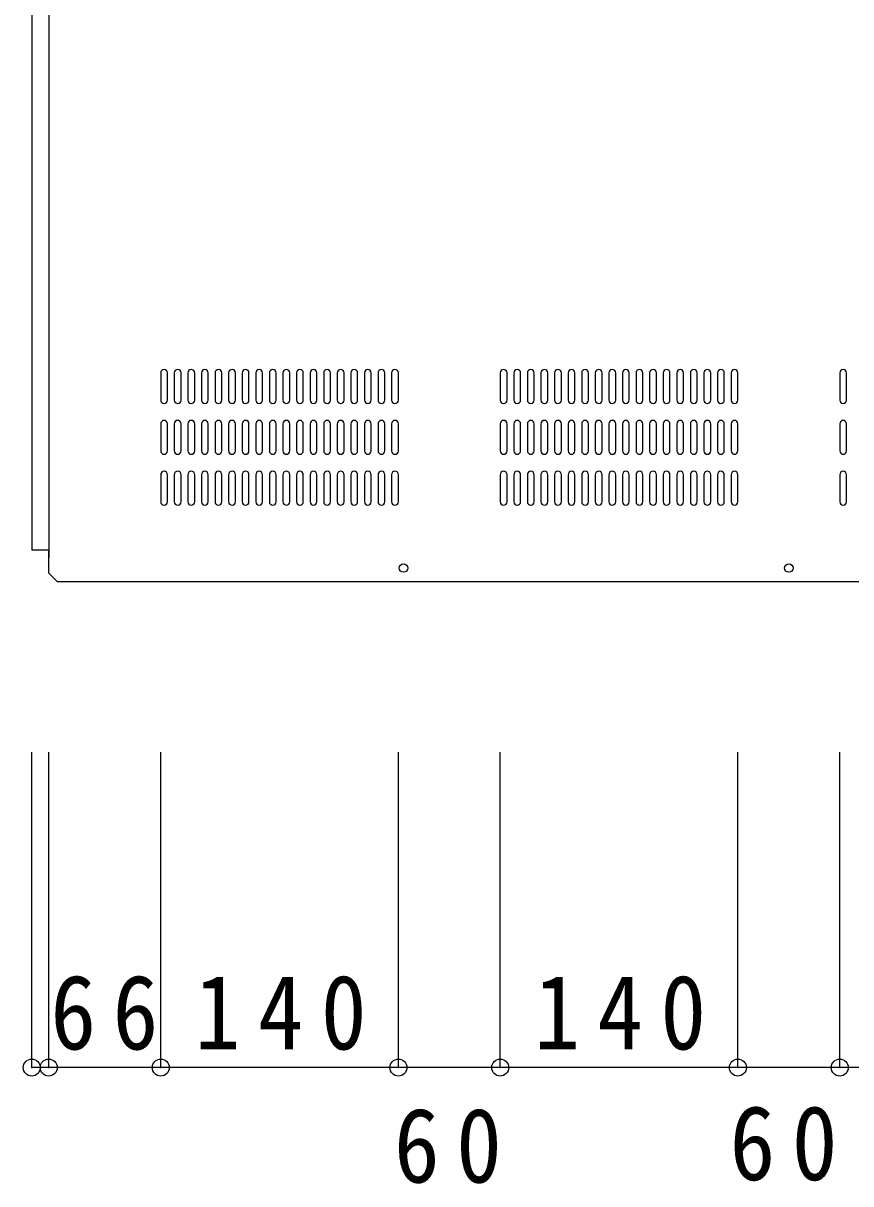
# Model space of a CAD drawing. Units: millimetres at full size, sheet at 1:20. Extents: x -4150 to 1803, y -5254 to 5444.
# Drawn here: x 23 to 510, y 2426 to 3110 of the extents above; entities that cross this region are included whole.
import ezdxf

# ---------------------------------------------------------------- set-up
doc = ezdxf.new("R2010")
doc.units = ezdxf.units.MM
doc.header["$LTSCALE"] = 20
doc.header["$PDMODE"] = 32
doc.header["$PDSIZE"] = 10
doc.layers.add('0-0', color=7, linetype='Continuous')
doc.styles.add('ＭＳ ゴシック', font='')
doc.styles.get('ＭＳ ゴシック').set_extended_font_data('MS Gothic')

msp = doc.modelspace()

# ---------------------------------------------------------------- linework, layer by layer
at = {"layer": '0-0'}
for p, q in [((37.71, 4585.09), (37.71, 2795.09)), ((103.71, 2904.09), (103.71, 2888.09)), ((107.71, 2888.09), (107.71, 2904.09)), ((111.71, 2904.09), (111.71, 2888.09)), ((115.71, 2888.09), (115.71, 2904.09)), ((119.71, 2904.09), (119.71, 2888.09)), ((123.71, 2888.09), (123.71, 2904.09)), ((127.71, 2904.09), (127.71, 2888.09)), ((131.71, 2888.09), (131.71, 2904.09)), ((135.71, 2904.09), (135.71, 2888.09)), ((139.71, 2888.09), (139.71, 2904.09)), ((143.71, 2904.09), (143.71, 2888.09)), ((147.71, 2888.09), (147.71, 2904.09)), ((151.71, 2904.09), (151.71, 2888.09)), ((155.71, 2888.09), (155.71, 2904.09)), ((159.71, 2904.09), (159.71, 2888.09)), ((163.71, 2888.09), (163.71, 2904.09)), ((167.71, 2904.09), (167.71, 2888.09)), ((171.71, 2888.09), (171.71, 2904.09)), ((175.71, 2904.09), (175.71, 2888.09)), ((179.71, 2888.09), (179.71, 2904.09)), ((183.71, 2904.09), (183.71, 2888.09)), ((187.71, 2888.09), (187.71, 2904.09)), ((191.71, 2904.09), (191.71, 2888.09)), ((195.71, 2888.09), (195.71, 2904.09)), ((199.71, 2904.09), (199.71, 2888.09)), ((203.71, 2888.09), (203.71, 2904.09)), ((207.71, 2904.09), (207.71, 2888.09)), ((211.71, 2888.09), (211.71, 2904.09)), ((215.71, 2904.09), (215.71, 2888.09)), ((219.71, 2888.09), (219.71, 2904.09)), ((223.71, 2904.09), (223.71, 2888.09)), ((227.71, 2888.09), (227.71, 2904.09)), ((231.71, 2904.09), (231.71, 2888.09)), ((235.71, 2888.09), (235.71, 2904.09)), ((239.71, 2904.09), (239.71, 2888.09)), ((243.71, 2888.09), (243.71, 2904.09)), ((303.71, 2904.09), (303.71, 2888.09)), ((307.71, 2888.09), (307.71, 2904.09)), ((311.71, 2904.09), (311.71, 2888.09)), ((315.71, 2888.09), (315.71, 2904.09)), ((319.71, 2904.09), (319.71, 2888.09)), ((323.71, 2888.09), (323.71, 2904.09)), ((327.71, 2904.09), (327.71, 2888.09)), ((331.71, 2888.09), (331.71, 2904.09)), ((335.71, 2904.09), (335.71, 2888.09)), ((339.71, 2888.09), (339.71, 2904.09)), ((343.71, 2904.09), (343.71, 2888.09)), ((347.71, 2888.09), (347.71, 2904.09)), ((351.71, 2904.09), (351.71, 2888.09)), ((355.71, 2888.09), (355.71, 2904.09)), ((359.71, 2904.09), (359.71, 2888.09)), ((363.71, 2888.09), (363.71, 2904.09)), ((367.71, 2904.09), (367.71, 2888.09)), ((371.71, 2888.09), (371.71, 2904.09)), ((375.71, 2904.09), (375.71, 2888.09)), ((379.71, 2888.09), (379.71, 2904.09)), ((383.71, 2904.09), (383.71, 2888.09)), ((387.71, 2888.09), (387.71, 2904.09)), ((391.71, 2904.09), (391.71, 2888.09)), ((395.71, 2888.09), (395.71, 2904.09)), ((399.71, 2904.09), (399.71, 2888.09)), ((403.71, 2888.09), (403.71, 2904.09)), ((407.71, 2904.09), (407.71, 2888.09)), ((411.71, 2888.09), (411.71, 2904.09)), ((415.71, 2904.09), (415.71, 2888.09)), ((419.71, 2888.09), (419.71, 2904.09)), ((423.71, 2904.09), (423.71, 2888.09)), ((427.71, 2888.09), (427.71, 2904.09)), ((431.71, 2904.09), (431.71, 2888.09)), ((435.71, 2888.09), (435.71, 2904.09)), ((439.71, 2904.09), (439.71, 2888.09)), ((443.71, 2888.09), (443.71, 2904.09)), ((503.71, 2904.09), (503.71, 2888.09)), ((507.71, 2888.09), (507.71, 2904.09)), ((103.71, 2874.09), (103.71, 2858.09)), ((107.71, 2858.09), (107.71, 2874.09)), ((111.71, 2874.09), (111.71, 2858.09)), ((115.71, 2858.09), (115.71, 2874.09)), ((119.71, 2874.09), (119.71, 2858.09)), ((123.71, 2858.09), (123.71, 2874.09)), ((127.71, 2874.09), (127.71, 2858.09)), ((131.71, 2858.09), (131.71, 2874.09)), ((135.71, 2874.09), (135.71, 2858.09)), ((139.71, 2858.09), (139.71, 2874.09)), ((143.71, 2874.09), (143.71, 2858.09)), ((147.71, 2858.09), (147.71, 2874.09)), ((151.71, 2874.09), (151.71, 2858.09)), ((155.71, 2858.09), (155.71, 2874.09)), ((159.71, 2874.09), (159.71, 2858.09)), ((163.71, 2858.09), (163.71, 2874.09)), ((167.71, 2874.09), (167.71, 2858.09)), ((171.71, 2858.09), (171.71, 2874.09)), ((175.71, 2874.09), (175.71, 2858.09)), ((179.71, 2858.09), (179.71, 2874.09)), ((183.71, 2874.09), (183.71, 2858.09)), ((187.71, 2858.09), (187.71, 2874.09)), ((191.71, 2874.09), (191.71, 2858.09)), ((195.71, 2858.09), (195.71, 2874.09)), ((199.71, 2874.09), (199.71, 2858.09)), ((203.71, 2858.09), (203.71, 2874.09)), ((207.71, 2874.09), (207.71, 2858.09)), ((211.71, 2858.09), (211.71, 2874.09)), ((215.71, 2874.09), (215.71, 2858.09)), ((219.71, 2858.09), (219.71, 2874.09)), ((223.71, 2874.09), (223.71, 2858.09)), ((227.71, 2858.09), (227.71, 2874.09)), ((231.71, 2874.09), (231.71, 2858.09)), ((235.71, 2858.09), (235.71, 2874.09)), ((239.71, 2874.09), (239.71, 2858.09)), ((243.71, 2858.09), (243.71, 2874.09)), ((303.71, 2874.09), (303.71, 2858.09)), ((307.71, 2858.09), (307.71, 2874.09)), ((311.71, 2874.09), (311.71, 2858.09)), ((315.71, 2858.09), (315.71, 2874.09)), ((319.71, 2874.09), (319.71, 2858.09)), ((323.71, 2858.09), (323.71, 2874.09)), ((327.71, 2874.09), (327.71, 2858.09)), ((331.71, 2858.09), (331.71, 2874.09)), ((335.71, 2874.09), (335.71, 2858.09)), ((339.71, 2858.09), (339.71, 2874.09)), ((343.71, 2874.09), (343.71, 2858.09)), ((347.71, 2858.09), (347.71, 2874.09)), ((351.71, 2874.09), (351.71, 2858.09)), ((355.71, 2858.09), (355.71, 2874.09)), ((359.71, 2874.09), (359.71, 2858.09)), ((363.71, 2858.09), (363.71, 2874.09)), ((367.71, 2874.09), (367.71, 2858.09)), ((371.71, 2858.09), (371.71, 2874.09)), ((375.71, 2874.09), (375.71, 2858.09)), ((379.71, 2858.09), (379.71, 2874.09)), ((383.71, 2874.09), (383.71, 2858.09)), ((387.71, 2858.09), (387.71, 2874.09)), ((391.71, 2874.09), (391.71, 2858.09)), ((395.71, 2858.09), (395.71, 2874.09)), ((399.71, 2874.09), (399.71, 2858.09)), ((403.71, 2858.09), (403.71, 2874.09)), ((407.71, 2874.09), (407.71, 2858.09)), ((411.71, 2858.09), (411.71, 2874.09)), ((415.71, 2874.09), (415.71, 2858.09)), ((419.71, 2858.09), (419.71, 2874.09)), ((423.71, 2874.09), (423.71, 2858.09)), ((427.71, 2858.09), (427.71, 2874.09)), ((431.71, 2874.09), (431.71, 2858.09)), ((435.71, 2858.09), (435.71, 2874.09)), ((439.71, 2874.09), (439.71, 2858.09)), ((443.71, 2858.09), (443.71, 2874.09)), ((503.71, 2874.09), (503.71, 2858.09)), ((507.71, 2858.09), (507.71, 2874.09)), ((103.71, 2844.09), (103.71, 2828.09)), ((107.71, 2828.09), (107.71, 2844.09)), ((111.71, 2844.09), (111.71, 2828.09)), ((115.71, 2828.09), (115.71, 2844.09)), ((119.71, 2844.09), (119.71, 2828.09)), ((123.71, 2828.09), (123.71, 2844.09)), ((127.71, 2844.09), (127.71, 2828.09)), ((131.71, 2828.09), (131.71, 2844.09)), ((135.71, 2844.09), (135.71, 2828.09)), ((139.71, 2828.09), (139.71, 2844.09)), ((143.71, 2844.09), (143.71, 2828.09)), ((147.71, 2828.09), (147.71, 2844.09)), ((151.71, 2844.09), (151.71, 2828.09)), ((155.71, 2828.09), (155.71, 2844.09)), ((159.71, 2844.09), (159.71, 2828.09)), ((163.71, 2828.09), (163.71, 2844.09)), ((167.71, 2844.09), (167.71, 2828.09)), ((171.71, 2828.09), (171.71, 2844.09)), ((175.71, 2844.09), (175.71, 2828.09)), ((179.71, 2828.09), (179.71, 2844.09)), ((183.71, 2844.09), (183.71, 2828.09)), ((187.71, 2828.09), (187.71, 2844.09)), ((191.71, 2844.09), (191.71, 2828.09)), ((195.71, 2828.09), (195.71, 2844.09)), ((199.71, 2844.09), (199.71, 2828.09)), ((203.71, 2828.09), (203.71, 2844.09)), ((207.71, 2844.09), (207.71, 2828.09)), ((211.71, 2828.09), (211.71, 2844.09)), ((215.71, 2844.09), (215.71, 2828.09)), ((219.71, 2828.09), (219.71, 2844.09)), ((223.71, 2844.09), (223.71, 2828.09)), ((227.71, 2828.09), (227.71, 2844.09)), ((231.71, 2844.09), (231.71, 2828.09)), ((235.71, 2828.09), (235.71, 2844.09)), ((239.71, 2844.09), (239.71, 2828.09)), ((243.71, 2828.09), (243.71, 2844.09)), ((303.71, 2844.09), (303.71, 2828.09)), ((307.71, 2828.09), (307.71, 2844.09)), ((311.71, 2844.09), (311.71, 2828.09)), ((315.71, 2828.09), (315.71, 2844.09)), ((319.71, 2844.09), (319.71, 2828.09)), ((323.71, 2828.09), (323.71, 2844.09)), ((327.71, 2844.09), (327.71, 2828.09)), ((331.71, 2828.09), (331.71, 2844.09)), ((335.71, 2844.09), (335.71, 2828.09)), ((339.71, 2828.09), (339.71, 2844.09)), ((343.71, 2844.09), (343.71, 2828.09)), ((347.71, 2828.09), (347.71, 2844.09)), ((351.71, 2844.09), (351.71, 2828.09)), ((355.71, 2828.09), (355.71, 2844.09)), ((359.71, 2844.09), (359.71, 2828.09)), ((363.71, 2828.09), (363.71, 2844.09)), ((367.71, 2844.09), (367.71, 2828.09)), ((371.71, 2828.09), (371.71, 2844.09)), ((375.71, 2844.09), (375.71, 2828.09)), ((379.71, 2828.09), (379.71, 2844.09)), ((383.71, 2844.09), (383.71, 2828.09)), ((387.71, 2828.09), (387.71, 2844.09)), ((391.71, 2844.09), (391.71, 2828.09)), ((395.71, 2828.09), (395.71, 2844.09)), ((399.71, 2844.09), (399.71, 2828.09)), ((403.71, 2828.09), (403.71, 2844.09)), ((407.71, 2844.09), (407.71, 2828.09)), ((411.71, 2828.09), (411.71, 2844.09)), ((415.71, 2844.09), (415.71, 2828.09)), ((419.71, 2828.09), (419.71, 2844.09)), ((423.71, 2844.09), (423.71, 2828.09)), ((427.71, 2828.09), (427.71, 2844.09)), ((431.71, 2844.09), (431.71, 2828.09)), ((435.71, 2828.09), (435.71, 2844.09)), ((439.71, 2844.09), (439.71, 2828.09)), ((443.71, 2828.09), (443.71, 2844.09)), ((503.71, 2844.09), (503.71, 2828.09)), ((507.71, 2828.09), (507.71, 2844.09)), ((37.71, 2799.59), (27.71, 2799.59)), ((37.71, 2786.09), (37.71, 2799.09)), ((37.71, 2786.09), (42.71, 2781.09)), ((42.71, 2781.09), (922.71, 2781.09)), ((27.71, 2494.64), (27.71, 2680.57)), ((37.71, 2494.64), (37.71, 2680.57)), ((103.71, 2494.64), (103.71, 2680.57)), ((243.71, 2494.64), (243.71, 2680.57)), ((303.71, 2494.64), (303.71, 2680.57)), ((443.71, 2494.64), (443.71, 2680.57)), ((503.71, 2494.64), (503.71, 2680.57)), ((37.71, 2494.64), (27.71, 2494.64)), ((103.71, 2494.64), (37.71, 2494.64)), ((243.71, 2494.64), (103.71, 2494.64)), ((303.71, 2494.64), (243.71, 2494.64)), ((443.71, 2494.64), (303.71, 2494.64)), ((503.71, 2494.64), (443.71, 2494.64)), ((643.71, 2494.64), (503.71, 2494.64))]:
    msp.add_line(p, q, dxfattribs=at)
msp.add_lwpolyline([(37.71, 4580.59), (27.71, 4580.59), (27.71, 2799.59)], dxfattribs=at)
for centre in [(246.71, 2789.09), (473.71, 2789.09)]:
    msp.add_circle(centre, 2.5, dxfattribs=at)
for centre, start, end in [((105.71, 2904.09), 0, 180), ((113.71, 2904.09), 0, 180), ((121.71, 2904.09), 0, 180), ((129.71, 2904.09), 0, 180), ((137.71, 2904.09), 0, 180), ((145.71, 2904.09), 0, 180), ((153.71, 2904.09), 0, 180), ((161.71, 2904.09), 0, 180), ((169.71, 2904.09), 0, 180), ((177.71, 2904.09), 0, 180), ((185.71, 2904.09), 0, 180), ((193.71, 2904.09), 0, 180), ((201.71, 2904.09), 0, 180), ((209.71, 2904.09), 0, 180), ((217.71, 2904.09), 0, 180), ((225.71, 2904.09), 0, 180), ((233.71, 2904.09), 0, 180), ((241.71, 2904.09), 0, 180), ((305.71, 2904.09), 0, 180), ((313.71, 2904.09), 0, 180), ((321.71, 2904.09), 0, 180), ((329.71, 2904.09), 0, 180), ((337.71, 2904.09), 0, 180), ((345.71, 2904.09), 0, 180), ((353.71, 2904.09), 0, 180), ((361.71, 2904.09), 0, 180), ((369.71, 2904.09), 0, 180), ((377.71, 2904.09), 0, 180), ((385.71, 2904.09), 0, 180), ((393.71, 2904.09), 0, 180), ((401.71, 2904.09), 0, 180), ((409.71, 2904.09), 0, 180), ((417.71, 2904.09), 0, 180), ((425.71, 2904.09), 0, 180), ((433.71, 2904.09), 0, 180), ((441.71, 2904.09), 0, 180), ((505.71, 2904.09), 0, 180), ((105.71, 2888.09), 180, 360), ((113.71, 2888.09), 180, 360), ((121.71, 2888.09), 180, 360), ((129.71, 2888.09), 180, 360), ((137.71, 2888.09), 180, 360), ((145.71, 2888.09), 180, 360), ((153.71, 2888.09), 180, 360), ((161.71, 2888.09), 180, 360), ((169.71, 2888.09), 180, 360), ((177.71, 2888.09), 180, 360), ((185.71, 2888.09), 180, 360), ((193.71, 2888.09), 180, 360), ((201.71, 2888.09), 180, 360), ((209.71, 2888.09), 180, 360), ((217.71, 2888.09), 180, 360), ((225.71, 2888.09), 180, 360), ((233.71, 2888.09), 180, 360), ((241.71, 2888.09), 180, 360), ((305.71, 2888.09), 180, 360), ((313.71, 2888.09), 180, 360), ((321.71, 2888.09), 180, 360), ((329.71, 2888.09), 180, 360), ((337.71, 2888.09), 180, 360), ((345.71, 2888.09), 180, 360), ((353.71, 2888.09), 180, 360), ((361.71, 2888.09), 180, 360), ((369.71, 2888.09), 180, 360), ((377.71, 2888.09), 180, 360), ((385.71, 2888.09), 180, 360), ((393.71, 2888.09), 180, 360), ((401.71, 2888.09), 180, 360), ((409.71, 2888.09), 180, 360), ((417.71, 2888.09), 180, 360), ((425.71, 2888.09), 180, 360), ((433.71, 2888.09), 180, 360), ((441.71, 2888.09), 180, 360), ((505.71, 2888.09), 180, 360), ((105.71, 2874.09), 0, 180), ((113.71, 2874.09), 0, 180), ((121.71, 2874.09), 0, 180), ((129.71, 2874.09), 0, 180), ((137.71, 2874.09), 0, 180), ((145.71, 2874.09), 0, 180), ((153.71, 2874.09), 0, 180), ((161.71, 2874.09), 0, 180), ((169.71, 2874.09), 0, 180), ((177.71, 2874.09), 0, 180), ((185.71, 2874.09), 0, 180), ((193.71, 2874.09), 0, 180), ((201.71, 2874.09), 0, 180), ((209.71, 2874.09), 0, 180), ((217.71, 2874.09), 0, 180), ((225.71, 2874.09), 0, 180), ((233.71, 2874.09), 0, 180), ((241.71, 2874.09), 0, 180), ((305.71, 2874.09), 0, 180), ((313.71, 2874.09), 0, 180), ((321.71, 2874.09), 0, 180), ((329.71, 2874.09), 0, 180), ((337.71, 2874.09), 0, 180), ((345.71, 2874.09), 0, 180), ((353.71, 2874.09), 0, 180), ((361.71, 2874.09), 0, 180), ((369.71, 2874.09), 0, 180), ((377.71, 2874.09), 0, 180), ((385.71, 2874.09), 0, 180), ((393.71, 2874.09), 0, 180), ((401.71, 2874.09), 0, 180), ((409.71, 2874.09), 0, 180), ((417.71, 2874.09), 0, 180), ((425.71, 2874.09), 0, 180), ((433.71, 2874.09), 0, 180), ((441.71, 2874.09), 0, 180), ((505.71, 2874.09), 0, 180), ((105.71, 2858.09), 180, 360), ((113.71, 2858.09), 180, 360), ((121.71, 2858.09), 180, 360), ((129.71, 2858.09), 180, 360), ((137.71, 2858.09), 180, 360), ((145.71, 2858.09), 180, 360), ((153.71, 2858.09), 180, 360), ((161.71, 2858.09), 180, 360), ((169.71, 2858.09), 180, 360), ((177.71, 2858.09), 180, 360), ((185.71, 2858.09), 180, 360), ((193.71, 2858.09), 180, 360), ((201.71, 2858.09), 180, 360), ((209.71, 2858.09), 180, 360), ((217.71, 2858.09), 180, 360), ((225.71, 2858.09), 180, 360), ((233.71, 2858.09), 180, 360), ((241.71, 2858.09), 180, 360), ((305.71, 2858.09), 180, 360), ((313.71, 2858.09), 180, 360), ((321.71, 2858.09), 180, 360), ((329.71, 2858.09), 180, 360), ((337.71, 2858.09), 180, 360), ((345.71, 2858.09), 180, 360), ((353.71, 2858.09), 180, 360), ((361.71, 2858.09), 180, 360), ((369.71, 2858.09), 180, 360), ((377.71, 2858.09), 180, 360), ((385.71, 2858.09), 180, 360), ((393.71, 2858.09), 180, 360), ((401.71, 2858.09), 180, 360), ((409.71, 2858.09), 180, 360), ((417.71, 2858.09), 180, 360), ((425.71, 2858.09), 180, 360), ((433.71, 2858.09), 180, 360), ((441.71, 2858.09), 180, 360), ((505.71, 2858.09), 180, 360), ((105.71, 2844.09), 0, 180), ((113.71, 2844.09), 0, 180), ((121.71, 2844.09), 0, 180), ((129.71, 2844.09), 0, 180), ((137.71, 2844.09), 0, 180), ((145.71, 2844.09), 0, 180), ((153.71, 2844.09), 0, 180), ((161.71, 2844.09), 0, 180), ((169.71, 2844.09), 0, 180), ((177.71, 2844.09), 0, 180), ((185.71, 2844.09), 0, 180), ((193.71, 2844.09), 0, 180), ((201.71, 2844.09), 0, 180), ((209.71, 2844.09), 0, 180), ((217.71, 2844.09), 0, 180), ((225.71, 2844.09), 0, 180), ((233.71, 2844.09), 0, 180), ((241.71, 2844.09), 0, 180), ((305.71, 2844.09), 0, 180), ((313.71, 2844.09), 0, 180), ((321.71, 2844.09), 0, 180), ((329.71, 2844.09), 0, 180), ((337.71, 2844.09), 0, 180), ((345.71, 2844.09), 0, 180), ((353.71, 2844.09), 0, 180), ((361.71, 2844.09), 0, 180), ((369.71, 2844.09), 0, 180), ((377.71, 2844.09), 0, 180), ((385.71, 2844.09), 0, 180), ((393.71, 2844.09), 0, 180), ((401.71, 2844.09), 0, 180), ((409.71, 2844.09), 0, 180), ((417.71, 2844.09), 0, 180), ((425.71, 2844.09), 0, 180), ((433.71, 2844.09), 0, 180), ((441.71, 2844.09), 0, 180), ((505.71, 2844.09), 0, 180), ((105.71, 2828.09), 180, 360), ((113.71, 2828.09), 180, 360), ((121.71, 2828.09), 180, 360), ((129.71, 2828.09), 180, 360), ((137.71, 2828.09), 180, 360), ((145.71, 2828.09), 180, 360), ((153.71, 2828.09), 180, 360), ((161.71, 2828.09), 180, 360), ((169.71, 2828.09), 180, 360), ((177.71, 2828.09), 180, 360), ((185.71, 2828.09), 180, 360), ((193.71, 2828.09), 180, 360), ((201.71, 2828.09), 180, 360), ((209.71, 2828.09), 180, 360), ((217.71, 2828.09), 180, 360), ((225.71, 2828.09), 180, 360), ((233.71, 2828.09), 180, 360), ((241.71, 2828.09), 180, 360), ((305.71, 2828.09), 180, 360), ((313.71, 2828.09), 180, 360), ((321.71, 2828.09), 180, 360), ((329.71, 2828.09), 180, 360), ((337.71, 2828.09), 180, 360), ((345.71, 2828.09), 180, 360), ((353.71, 2828.09), 180, 360), ((361.71, 2828.09), 180, 360), ((369.71, 2828.09), 180, 360), ((377.71, 2828.09), 180, 360), ((385.71, 2828.09), 180, 360), ((393.71, 2828.09), 180, 360), ((401.71, 2828.09), 180, 360), ((409.71, 2828.09), 180, 360), ((417.71, 2828.09), 180, 360), ((425.71, 2828.09), 180, 360), ((433.71, 2828.09), 180, 360), ((441.71, 2828.09), 180, 360), ((505.71, 2828.09), 180, 360)]:
    msp.add_arc(centre, 2, start, end, dxfattribs=at)
for p in [(27.71, 2494.64), (37.71, 2494.64), (103.71, 2494.64), (243.71, 2494.64), (303.71, 2494.64), (443.71, 2494.64), (503.71, 2494.64)]:
    msp.add_point(p, dxfattribs=at)

# ---------------------------------------------------------------- texts
at = {"layer": '0-0', "char_height": 43.99, "attachment_point": 7, "style": 'ＭＳ ゴシック'}
for s, insert in [('\\T1.36;\\W0.9;66', (38.71, 2504.64)), ('\\T1.38;\\W0.9;140', (123.71, 2504.64)), ('\\T1.38;\\W0.9;140', (323.71, 2504.64)), ('\\T1.36;\\W0.9;60', (241.1, 2426.16)), ('\\T1.36;\\W0.9;60', (438.82, 2427.61))]:
    msp.add_mtext(s, dxfattribs=dict(at, insert=insert))

doc.saveas('drawing.dxf')
